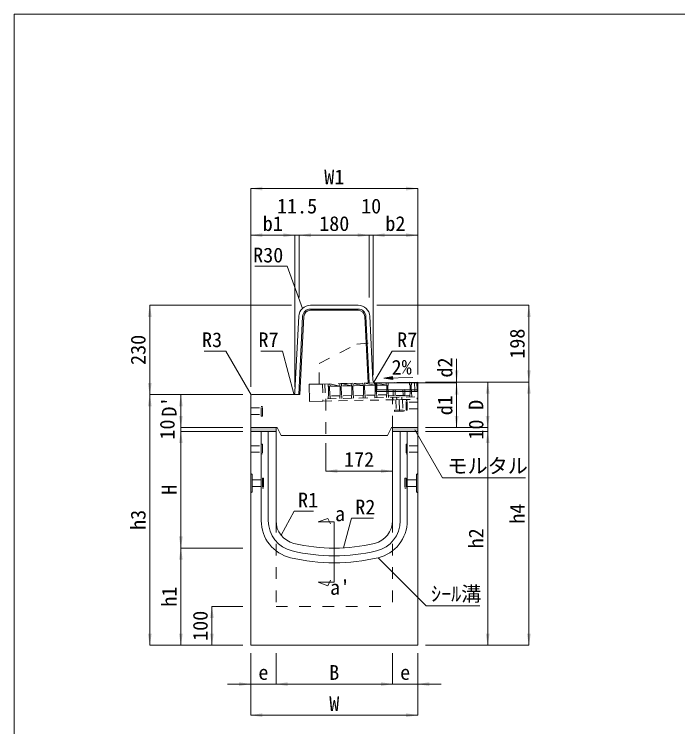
# Model space of a CAD drawing. Units: millimetres at full size. Extents: x -36174 to -11409, y 24892 to 47415.
# Drawn here: x -32782 to -31074, y 42125 to 43958 of the extents above; entities that cross this region are included whole.
import ezdxf
from ezdxf.enums import TextEntityAlignment as Align

# ---------------------------------------------------------------- set-up
doc = ezdxf.new("R2010")
doc.units = ezdxf.units.MM
doc.header["$LTSCALE"] = 30
doc.linetypes.add('USER1', pattern=[1.35, 0.75, -0.6])
doc.linetypes.add('USER2', pattern=[2, 1, -1])
for name, color, linetype, lineweight in [('0_2', 7, 'Continuous', 13), ('側溝・本体', 7, 'Continuous', 9), ('寸法引出', 7, 'Continuous', 9), ('寸法線', 7, 'Continuous', 9), ('本体', 2, 'Continuous', 20), ('枠', 5, 'Continuous', 5), ('補助線', 8, 'Continuous', 9), ('ｲﾝｻｰﾄ', 3, 'USER1', 9), ('ｸﾞﾚｰﾁﾝｸﾞ', 7, 'USER1', 5)]:
    doc.layers.add(name, color=color, linetype=linetype, lineweight=lineweight)
doc.layers.add('ﾊｯﾁﾝｸﾞ', color=8, linetype='Continuous')
doc.styles.add('ＭＳ ゴシック', font='')
doc.styles.get('ＭＳ ゴシック').set_extended_font_data('MS Gothic')

# ---------------------------------------------------------------- blocks, each defined once
blk = doc.blocks.new('filled_arrow')
at = {"color": 0, "linetype": 'Continuous', "lineweight": -2}
blk.add_solid([(7.5, 1.25), (0, 0), (7.5, -1.25)], dxfattribs=at)

msp = doc.modelspace()

# ---------------------------------------------------------------- hatches: boundary and pattern name
at = {"layer": '寸法引出'}
msp.add_hatch(color=256, dxfattribs=at).paths.add_polyline_path([(-31808.15, 43026.42), (-31808.02, 43018.92), (-31830.58, 43022.28)])
at = {"layer": 'ﾊｯﾁﾝｸﾞ'}
for points in [[(-31794.13, 42972.77), (-31818.82, 42972.28), (-31818.91, 42976.78), (-31794.22, 42977.27), (-31763.92, 42977.88), (-31763.83, 42973.38)], [(-32108.48, 42884.79), (-32108.48, 42894.79), (-32173.48, 42894.79), (-32173.48, 42884.79)], [(-31743.48, 42884.79), (-31743.48, 42894.79), (-31808.48, 42894.79), (-31808.48, 42884.79)]]:
    msp.add_hatch(color=256, dxfattribs=at).paths.add_polyline_path(points)

# ---------------------------------------------------------------- linework, layer by layer
at = {"layer": '0_2', "lineweight": 9}
for points in [[(-32095.54, 42618.11), (-32061.69, 42679.45), (-32012.3, 42679.45)], [(-31934.76, 42585.42), (-31914.38, 42661.49), (-31857.68, 42661.49)]]:
    msp.add_lwpolyline(points, dxfattribs=at)
at = {"layer": '側溝・本体', "linetype": 'USER2'}
for p, q in [((-31997.67, 43059.79), (-31900.78, 43109.79)), ((-31900.78, 43109.79), (-31863.63, 43112.79)), ((-31997.67, 43006.99), (-31997.67, 43059.79)), ((-31851.7, 43009.91), (-31997.67, 43006.99)), ((-31808.48, 42894.79), (-31808.48, 42972.48)), ((-31980.55, 42969.04), (-31980.55, 42874.79)), ((-32108.48, 42655.32), (-32108.48, 42434.79)), ((-31808.48, 42655.32), (-31808.48, 42434.79)), ((-32108.48, 42434.79), (-31808.48, 42434.79))]:
    msp.add_line(p, q, dxfattribs=at)
at = {"layer": '側溝・本体', "color": 4, "lineweight": 5}
for p, q in [((-31852.48, 42987.79), (-31852.48, 43009.9)), ((-31848.48, 42991.79), (-31848.48, 43009.97)), ((-31852.48, 42987.79), (-31848.48, 42991.79)), ((-31743.48, 42991.79), (-31848.48, 42991.79)), ((-31743.48, 42987.79), (-31852.48, 42987.79)), ((-32146.48, 42655.32), (-32146.48, 42884.79)), ((-32128.48, 42655.32), (-32128.48, 42884.79)), ((-31788.48, 42655.32), (-31788.48, 42884.79)), ((-31770.48, 42655.32), (-31770.48, 42884.79)), ((-32173.48, 42776.29), (-32170.28, 42774.29)), ((-32170.28, 42774.29), (-32170.28, 42729.29)), ((-31743.48, 42776.29), (-31746.68, 42774.29)), ((-31746.68, 42774.29), (-31746.68, 42729.29)), ((-32173.48, 42727.29), (-32170.28, 42729.29)), ((-31743.48, 42727.29), (-31746.68, 42729.29))]:
    msp.add_line(p, q, dxfattribs=at)
for centre, radius, start, end in [((-32048.48, 42655.32), 98, 180, 256.65785), ((-32048.48, 42655.32), 80, 180, 256.65785), ((-31868.48, 42655.32), 80, 283.34237, 0), ((-31868.48, 42655.32), 98, 283.34237, 0), ((-31958.48, 43034.79), 470, 256.65777, 283.34225), ((-31958.48, 43034.79), 488, 256.65777, 283.34225)]:
    msp.add_arc(centre, radius, start, end, dxfattribs=at)
at = {"layer": '寸法引出'}
for p, q in [((-31830.58, 43022.28), (-31756.56, 43023.56)), ((-32000.12, 42651.98), (-31975.36, 42661.18)), ((-31975.36, 42661.18), (-31968.2, 42646.86)), ((-31958.48, 42651.98), (-32000.12, 42651.98)), ((-31958.48, 42651.98), (-31958.48, 42496.76)), ((-31958.48, 42496.76), (-32000.12, 42496.76)), ((-32000.12, 42496.76), (-31975.36, 42487.56)), ((-31975.36, 42487.56), (-31968.2, 42501.88))]:
    msp.add_line(p, q, dxfattribs=at)
at = {"layer": '寸法引出', "lineweight": 13}
msp.add_lwpolyline([(-31808.15, 43026.42), (-31808.02, 43018.92), (-31830.58, 43022.28)], close=True, dxfattribs=at)
at = {"layer": '寸法線'}
for p, q in [((-32173.48, 43509.79), (-31743.48, 43509.79)), ((-32173.48, 42999.79), (-32173.48, 43509.79)), ((-31743.48, 43031.79), (-31743.48, 43509.79)), ((-32173.48, 43389.79), (-32059.98, 43389.79)), ((-32173.48, 42999.79), (-32173.48, 43389.79)), ((-31988.48, 43389.79), (-32119.98, 43389.79)), ((-32059.98, 42999.79), (-32059.98, 43389.79)), ((-32059.98, 42999.79), (-32059.98, 43389.79)), ((-32048.48, 43229.79), (-32048.48, 43389.79)), ((-32048.48, 43389.79), (-31868.48, 43389.79)), ((-32048.48, 43229.79), (-32048.48, 43389.79)), ((-31928.48, 43389.79), (-31798.48, 43389.79)), ((-31868.48, 43229.79), (-31868.48, 43389.79)), ((-31868.48, 43229.79), (-31868.48, 43389.79)), ((-31858.48, 43029.79), (-31858.48, 43389.79)), ((-31858.48, 43389.79), (-31743.48, 43389.79)), ((-31858.48, 43029.79), (-31858.48, 43389.79)), ((-31743.48, 43031.79), (-31743.48, 43389.79)), ((-32433.48, 43209.79), (-32433.48, 42979.79)), ((-32068.48, 43209.79), (-32433.48, 43209.79)), ((-31848.48, 43209.79), (-31457.38, 43209.79)), ((-31457.38, 43209.79), (-31457.38, 43011.79)), ((-31643.48, 43071.79), (-31643.48, 42949.79)), ((-31838.48, 43009.79), (-31643.48, 43009.79)), ((-31838.48, 43009.79), (-31643.48, 43009.79)), ((-31723.48, 43011.79), (-31457.38, 43011.79)), ((-31723.48, 43011.79), (-31457.38, 43011.79)), ((-31723.48, 43011.79), (-31563.48, 43011.79)), ((-31723.48, 43011.79), (-31643.48, 43011.79)), ((-31643.48, 43009.79), (-31643.48, 42894.79)), ((-31563.48, 43011.79), (-31563.48, 42894.79)), ((-31457.38, 43011.79), (-31457.38, 42334.79)), ((-32433.48, 42979.79), (-32433.48, 42334.79)), ((-32193.48, 42979.79), (-32433.48, 42979.79)), ((-32193.48, 42979.79), (-32433.48, 42979.79)), ((-32353.48, 42979.79), (-32353.48, 42894.79)), ((-32193.48, 42979.79), (-32353.48, 42979.79)), ((-32353.48, 42954.79), (-32353.48, 42824.79)), ((-31563.48, 42824.79), (-31563.48, 42954.79)), ((-32193.48, 42894.79), (-32353.48, 42894.79)), ((-32193.48, 42894.79), (-32353.48, 42894.79)), ((-32353.48, 42884.79), (-32353.48, 42584.79)), ((-32193.48, 42884.79), (-32353.48, 42884.79)), ((-32193.48, 42884.79), (-32353.48, 42884.79)), ((-31723.48, 42894.79), (-31563.48, 42894.79)), ((-31723.48, 42894.79), (-31643.48, 42894.79)), ((-31723.48, 42894.79), (-31563.48, 42894.79)), ((-31723.48, 42884.79), (-31563.48, 42884.79)), ((-31723.48, 42884.79), (-31563.48, 42884.79)), ((-31563.48, 42884.79), (-31563.48, 42334.79)), ((-31808.48, 42874.79), (-31808.48, 42782.97)), ((-31980.55, 42854.79), (-31980.55, 42782.97)), ((-31980.55, 42782.97), (-31808.48, 42782.97)), ((-32193.48, 42584.79), (-32353.48, 42584.79)), ((-32353.48, 42584.79), (-32353.48, 42334.79)), ((-32193.48, 42584.79), (-32353.48, 42584.79)), ((-32273.48, 42334.79), (-32273.48, 42434.79)), ((-32193.48, 42434.79), (-32273.48, 42434.79)), ((-32193.48, 42334.79), (-32433.48, 42334.79)), ((-32193.48, 42334.79), (-32353.48, 42334.79)), ((-32193.48, 42334.79), (-32273.48, 42334.79)), ((-31723.48, 42334.79), (-31457.38, 42334.79)), ((-31723.48, 42334.79), (-31563.48, 42334.79)), ((-32173.48, 42314.79), (-32173.48, 42154.79)), ((-32173.48, 42314.79), (-32173.48, 42234.79)), ((-32108.48, 42314.79), (-32108.48, 42234.79)), ((-32108.48, 42314.79), (-32108.48, 42234.79)), ((-31808.48, 42314.79), (-31808.48, 42234.79)), ((-31808.48, 42314.79), (-31808.48, 42234.79)), ((-31743.48, 42314.79), (-31743.48, 42154.79)), ((-31743.48, 42314.79), (-31743.48, 42234.79)), ((-32233.48, 42234.79), (-32048.48, 42234.79)), ((-32108.48, 42234.79), (-31808.48, 42234.79)), ((-31868.48, 42234.79), (-31683.48, 42234.79)), ((-32173.48, 42154.79), (-31743.48, 42154.79))]:
    msp.add_line(p, q, dxfattribs=at)
for points in [[(-32040.62, 43201.53), (-32079.76, 43309.79), (-32163.26, 43309.79)], [(-32172.6, 42978.92), (-32237.29, 43091.85), (-32293.79, 43091.85)], [(-32062.21, 42981.37), (-32091.79, 43091.79), (-32147.89, 43091.79)], [(-31856.55, 43011.74), (-31809.03, 43091.79), (-31750.44, 43091.79)], [(-31750.75, 42888.99), (-31679.68, 42765.89), (-31466.37, 42765.89)], [(-31845.86, 42559.96), (-31721.83, 42435.93), (-31584.05, 42435.93)]]:
    msp.add_lwpolyline(points, dxfattribs=at)
at = {"layer": '本体'}
for p, q in [((-32019.94, 43209.79), (-31897.01, 43209.79)), ((-32059.65, 42986.44), (-32049.9, 43181.29)), ((-31858.81, 43016.53), (-31867.05, 43181.29)), ((-31851.55, 43009.91), (-31743.48, 43011.79)), ((-31743.48, 42894.79), (-31743.48, 43011.79)), ((-32173.48, 42976.8), (-32173.48, 42894.79)), ((-32066.47, 42979.79), (-32170.62, 42979.79)), ((-32105.48, 42894.79), (-32173.48, 42894.79)), ((-32173.48, 42884.79), (-32173.48, 42894.79)), ((-32108.48, 42884.79), (-32173.48, 42884.79)), ((-32173.48, 42884.79), (-32173.48, 42334.79)), ((-32108.48, 42884.79), (-32108.48, 42894.79)), ((-32108.48, 42655.32), (-32108.48, 42884.79)), ((-32105.48, 42894.79), (-32095.48, 42874.79)), ((-31811.48, 42894.79), (-31821.48, 42874.79)), ((-31811.48, 42894.79), (-31743.48, 42894.79)), ((-31808.48, 42884.79), (-31808.48, 42894.79)), ((-31808.48, 42655.32), (-31808.48, 42884.79)), ((-31743.48, 42884.79), (-31808.48, 42884.79)), ((-31743.48, 42334.79), (-31743.48, 42894.79)), ((-31743.48, 42884.79), (-31743.48, 42894.79)), ((-32095.48, 42874.79), (-31821.48, 42874.79)), ((-32173.48, 42334.79), (-31743.48, 42334.79))]:
    msp.add_line(p, q, dxfattribs=at)
at = {"layer": '本体', "color": 4, "lineweight": 5}
for p, q in [((-32019.94, 43199.79), (-31897.01, 43199.79)), ((-32019.94, 43196.79), (-31897.01, 43196.79)), ((-32049.97, 42979.79), (-32039.92, 43180.79)), ((-32046.96, 42979.79), (-32036.92, 43180.64)), ((-31871.48, 43009.51), (-31880.04, 43180.64)), ((-31868.48, 43009.57), (-31877.04, 43180.79)), ((-32046.96, 42979.79), (-32066.47, 42979.79))]:
    msp.add_line(p, q, dxfattribs=at)
at = {"layer": '本体'}
for centre, radius, start, end in [((-32019.94, 43179.79), 30, 90, 177.13758), ((-31897.01, 43179.79), 30, 2.8624, 90), ((-31851.82, 43016.91), 7, 182.86433, 272.23738), ((-32170.48, 42976.8), 3, 90, 180), ((-32066.64, 42986.79), 7, 270, 357.13972), ((-32048.48, 42655.32), 60, 180, 256.65785), ((-31868.48, 42655.32), 60, 283.34237, 0), ((-31958.48, 43034.79), 450, 256.65777, 283.34225)]:
    msp.add_arc(centre, radius, start, end, dxfattribs=at)
at = {"layer": '本体', "color": 4, "lineweight": 5}
for centre, radius, start, end in [((-32019.94, 43179.79), 20, 90, 177.13758), ((-32019.94, 43179.79), 17, 90, 177.13758), ((-31897.01, 43179.79), 20, 2.8624, 90), ((-31897.01, 43179.79), 17, 2.8624, 90)]:
    msp.add_arc(centre, radius, start, end, dxfattribs=at)
at = {"layer": '枠', "lineweight": 20}
for p, q in [((-32782.47, 43958.36), (-27182.47, 43958.36)), ((-32782.47, 40098.36), (-32782.47, 43958.36))]:
    msp.add_line(p, q, dxfattribs=at)
at = {"layer": '補助線'}
for p, q in [((-31989.55, 43006.87), (-32023.08, 43006.2)), ((-32022.2, 42962.21), (-32023.08, 43006.2)), ((-31988.67, 42962.88), (-32022.2, 42962.21)), ((-31801.21, 42966.63), (-31781.21, 42967.03)), ((-31791.21, 42966.83), (-31790.61, 42936.83))]:
    msp.add_line(p, q, dxfattribs=at)
at = {"layer": 'ｲﾝｻｰﾄ'}
for p, q in [((-31799.71, 42966.66), (-31782.71, 42967)), ((-31799.71, 42966.66), (-31799.17, 42939.66)), ((-31782.71, 42967), (-31782.17, 42940)), ((-31773.48, 42939.29), (-31773.48, 42964.29)), ((-31770.48, 42964.29), (-31773.48, 42964.29)), ((-31770.48, 42939.29), (-31770.48, 42964.29)), ((-31743.48, 42960.29), (-31770.48, 42960.29)), ((-31743.48, 42943.29), (-31743.48, 42960.29)), ((-32173.48, 42945.29), (-32146.48, 42945.29)), ((-32173.48, 42928.29), (-32173.48, 42945.29)), ((-32146.48, 42924.29), (-32146.48, 42949.29)), ((-32146.48, 42949.29), (-32143.47, 42949.29)), ((-32143.47, 42924.29), (-32143.47, 42949.29)), ((-31803.17, 42939.58), (-31778.17, 42940.08)), ((-31803.17, 42939.58), (-31803.11, 42936.58)), ((-31803.11, 42936.58), (-31778.11, 42937.08)), ((-31778.17, 42940.08), (-31778.11, 42937.08)), ((-31770.48, 42939.29), (-31773.48, 42939.29)), ((-31743.48, 42943.29), (-31770.48, 42943.29)), ((-32173.48, 42928.29), (-32146.48, 42928.29)), ((-32146.48, 42924.29), (-32143.47, 42924.29)), ((-32173.48, 42848.29), (-32146.48, 42848.29)), ((-32146.48, 42852.29), (-32146.48, 42827.29)), ((-32146.48, 42852.29), (-32143.48, 42852.29)), ((-32143.48, 42852.29), (-32143.48, 42827.29)), ((-31770.48, 42852.29), (-31773.48, 42852.29)), ((-31773.48, 42852.29), (-31773.48, 42827.29)), ((-31770.48, 42852.29), (-31770.48, 42827.29)), ((-31743.48, 42848.29), (-31770.48, 42848.29)), ((-32173.48, 42831.29), (-32146.48, 42831.29)), ((-32146.48, 42827.29), (-32143.48, 42827.29)), ((-31770.48, 42827.29), (-31773.48, 42827.29)), ((-31743.48, 42831.29), (-31770.48, 42831.29)), ((-32170.28, 42760.29), (-32143.28, 42760.29)), ((-32143.28, 42764.29), (-32140.28, 42764.29)), ((-32143.28, 42764.29), (-32143.28, 42739.29)), ((-32140.28, 42764.29), (-32140.28, 42739.29)), ((-31776.68, 42764.29), (-31776.68, 42739.29)), ((-31773.68, 42764.29), (-31776.68, 42764.29)), ((-31773.68, 42764.29), (-31773.68, 42739.29)), ((-31746.68, 42760.29), (-31773.68, 42760.29)), ((-32170.28, 42743.29), (-32143.28, 42743.29)), ((-32143.28, 42739.29), (-32140.28, 42739.29)), ((-31773.68, 42739.29), (-31776.68, 42739.29)), ((-31746.68, 42743.29), (-31773.68, 42743.29))]:
    msp.add_line(p, q, dxfattribs=at)
at = {"layer": 'ｸﾞﾚｰﾁﾝｸﾞ'}
for p, q in [((-31988.55, 43006.89), (-31745.6, 43011.75)), ((-31884.57, 43008.97), (-31884.45, 43002.97)), ((-31854.45, 43003.57), (-31879.57, 43009.07)), ((-31879.57, 43009.07), (-31879.45, 43003.07)), ((-31854.57, 43009.57), (-31854.45, 43003.57)), ((-31824.46, 43004.17), (-31849.58, 43009.67)), ((-31849.58, 43009.67), (-31849.46, 43003.67)), ((-31824.58, 43010.17), (-31824.46, 43004.17)), ((-31819.58, 43010.27), (-31819.46, 43004.27)), ((-31764.59, 43011.37), (-31764.47, 43005.37)), ((-31759.59, 43011.47), (-31759.47, 43005.47)), ((-31751.6, 43011.63), (-31750.84, 42973.64)), ((-31745.6, 43011.75), (-31744.72, 42967.76)), ((-31988.55, 43006.89), (-31987.67, 42962.9)), ((-31982.55, 43007.01), (-31981.79, 42969.02)), ((-31974.55, 43007.17), (-31974.43, 43001.17)), ((-31974.43, 43001.17), (-31973.41, 43000.19)), ((-31973.41, 43000.19), (-31972.93, 42976.2)), ((-31969.43, 43001.27), (-31970.41, 43000.25)), ((-31970.41, 43000.25), (-31969.93, 42976.26)), ((-31969.55, 43007.27), (-31969.43, 43001.27)), ((-31944.44, 43001.77), (-31969.55, 43007.27)), ((-31944.44, 43001.77), (-31969.43, 43001.27)), ((-31944.56, 43007.77), (-31944.44, 43001.77)), ((-31944.44, 43001.77), (-31943.42, 43000.79)), ((-31943.42, 43000.79), (-31942.94, 42976.8)), ((-31939.44, 43001.87), (-31940.42, 43000.85)), ((-31940.42, 43000.85), (-31939.94, 42976.86)), ((-31939.56, 43007.87), (-31939.44, 43001.87)), ((-31914.44, 43002.37), (-31939.56, 43007.87)), ((-31914.44, 43002.37), (-31939.44, 43001.87)), ((-31914.56, 43008.37), (-31914.44, 43002.37)), ((-31914.44, 43002.37), (-31913.42, 43001.39)), ((-31913.42, 43001.39), (-31912.94, 42977.4)), ((-31909.44, 43002.47), (-31910.42, 43001.45)), ((-31910.42, 43001.45), (-31909.94, 42977.46)), ((-31884.45, 43002.97), (-31909.56, 43008.47)), ((-31909.56, 43008.47), (-31909.44, 43002.47)), ((-31884.45, 43002.97), (-31909.44, 43002.47)), ((-31884.45, 43002.97), (-31883.43, 43001.99)), ((-31883.43, 43001.99), (-31882.95, 42978)), ((-31879.45, 43003.07), (-31880.43, 43002.05)), ((-31880.43, 43002.05), (-31879.95, 42978.06)), ((-31854.45, 43003.57), (-31879.45, 43003.07)), ((-31854.45, 43003.57), (-31853.44, 43002.59)), ((-31853.44, 43002.59), (-31852.96, 42978.6)), ((-31849.46, 43003.67), (-31850.44, 43002.65)), ((-31850.44, 43002.65), (-31849.96, 42978.66)), ((-31824.46, 43004.17), (-31849.46, 43003.67)), ((-31824.46, 43004.17), (-31823.44, 43003.19)), ((-31823.44, 43003.19), (-31822.96, 42979.2)), ((-31819.46, 43004.27), (-31820.44, 43003.25)), ((-31820.44, 43003.25), (-31819.96, 42979.26)), ((-31776.72, 42992.62), (-31806.71, 42992.02)), ((-31806.71, 42992.02), (-31806.41, 42977.03)), ((-31801.72, 42992.12), (-31801.42, 42977.13)), ((-31781.72, 42992.52), (-31781.42, 42977.53)), ((-31776.72, 42992.62), (-31776.42, 42977.63)), ((-31764.47, 43005.37), (-31763.45, 43004.39)), ((-31763.45, 43004.39), (-31762.97, 42980.4)), ((-31759.47, 43005.47), (-31760.45, 43004.45)), ((-31760.45, 43004.45), (-31759.97, 42980.46)), ((-31750.84, 42973.64), (-31987.79, 42968.9)), ((-31973.91, 42975.18), (-31972.93, 42976.2)), ((-31973.79, 42969.18), (-31973.91, 42975.18)), ((-31942.94, 42976.8), (-31969.93, 42976.26)), ((-31968.91, 42975.28), (-31969.93, 42976.26)), ((-31968.79, 42969.28), (-31968.91, 42975.28)), ((-31943.92, 42975.78), (-31942.94, 42976.8)), ((-31943.8, 42969.78), (-31943.92, 42975.78)), ((-31912.94, 42977.4), (-31939.94, 42976.86)), ((-31938.92, 42975.88), (-31939.94, 42976.86)), ((-31938.8, 42969.88), (-31938.92, 42975.88)), ((-31913.92, 42976.38), (-31912.94, 42977.4)), ((-31913.8, 42970.38), (-31913.92, 42976.38)), ((-31882.95, 42978), (-31909.94, 42977.46)), ((-31908.92, 42976.48), (-31909.94, 42977.46)), ((-31908.8, 42970.48), (-31908.92, 42976.48)), ((-31883.93, 42976.98), (-31882.95, 42978)), ((-31883.81, 42970.98), (-31883.93, 42976.98)), ((-31852.96, 42978.6), (-31879.95, 42978.06)), ((-31878.93, 42977.08), (-31879.95, 42978.06)), ((-31878.81, 42971.08), (-31878.93, 42977.08)), ((-31853.93, 42977.58), (-31852.96, 42978.6)), ((-31853.82, 42971.58), (-31853.93, 42977.58)), ((-31822.96, 42979.2), (-31849.96, 42978.66)), ((-31848.94, 42977.68), (-31849.96, 42978.66)), ((-31848.82, 42971.68), (-31848.94, 42977.68)), ((-31823.94, 42978.18), (-31822.96, 42979.2)), ((-31823.82, 42972.18), (-31823.94, 42978.18)), ((-31818.94, 42978.28), (-31819.96, 42979.26)), ((-31818.82, 42972.28), (-31818.94, 42978.28)), ((-31763.92, 42977.88), (-31818.91, 42976.78)), ((-31807.82, 42972.5), (-31807.7, 42966.5)), ((-31776.42, 42977.63), (-31806.41, 42977.03)), ((-31797.71, 42966.7), (-31797.83, 42972.7)), ((-31784.71, 42966.96), (-31784.83, 42972.96)), ((-31763.95, 42979.38), (-31762.97, 42980.4)), ((-31763.83, 42973.38), (-31763.95, 42979.38)), ((-31758.95, 42979.48), (-31759.97, 42980.46)), ((-31758.83, 42973.48), (-31758.95, 42979.48)), ((-31987.67, 42962.9), (-31744.72, 42967.76))]:
    msp.add_line(p, q, dxfattribs=at)

# ---------------------------------------------------------------- block references
at = {"layer": '0_2', "lineweight": 9, "xscale": 0.2, "yscale": 0.2}
for p, rotation in [((-32095.54, 42618.11), 61.1), ((-31934.76, 42585.42), 75)]:
    msp.add_blockref('filled_arrow', p, dxfattribs=dict(at, rotation=rotation))
at = {"layer": '寸法線', "xscale": 4, "yscale": 4}
for p in [(-32173.48, 43509.79), (-32173.48, 43389.79), (-32048.48, 43389.79), (-32048.48, 43389.79), (-31858.48, 43389.79), (-31858.48, 43389.79), (-31980.55, 42782.97), (-32108.48, 42234.79), (-32108.48, 42234.79), (-31743.48, 42234.79), (-32173.48, 42154.79)]:
    msp.add_blockref('filled_arrow', p, dxfattribs=at)
at = {"layer": '寸法線'}
for p, xscale, yscale, rotation in [((-31743.48, 43509.79), 4, 4, 180), ((-32059.98, 43389.79), 4, 4, 180), ((-32059.98, 43389.79), 4, 4, 180), ((-31868.48, 43389.79), 4, 4, 180), ((-31868.48, 43389.79), 4, 4, 180), ((-31743.48, 43389.79), 4, 4, 180), ((-32433.48, 43209.79), 4, 4, 270), ((-32040.62, 43201.53), 0.2, 0.2, 109.9), ((-31457.38, 43209.79), 4, 4, 270), ((-31643.48, 43011.79), 4, 4, 90), ((-31457.38, 43011.79), 4, 4, 90), ((-32433.48, 42979.79), 4, 4, 90), ((-31856.55, 43011.74), 0.133, 0.133, 59.3), ((-31643.48, 43009.79), 4, 4, 270), ((-31643.48, 43009.79), 4, 4, 270), ((-31563.48, 43011.79), 4, 4, 270), ((-31457.38, 43011.79), 4, 4, 270), ((-32433.48, 42979.79), 4, 4, 270), ((-32353.48, 42979.79), 4, 4, 270), ((-32172.6, 42978.92), 0.2, 0.2, 119.8), ((-32062.21, 42981.37), 0.2, 0.2, 105), ((-32353.48, 42894.79), 4, 4, 90), ((-32353.48, 42894.79), 4, 4, 90), ((-31643.48, 42894.79), 4, 4, 90), ((-31563.48, 42894.79), 4, 4, 90), ((-31563.48, 42894.79), 4, 4, 90), ((-32353.48, 42884.79), 4, 4, 270), ((-32353.48, 42884.79), 4, 4, 270), ((-31750.75, 42888.99), 0.2, 0.2, 300), ((-31563.48, 42884.79), 4, 4, 270), ((-31563.48, 42884.79), 4, 4, 270), ((-31808.48, 42782.97), 4, 4, 180), ((-32353.48, 42584.79), 4, 4, 90), ((-32353.48, 42584.79), 4, 4, 270), ((-31845.86, 42559.96), 0.2, 0.2, 315), ((-32273.48, 42434.79), 4, 4, 270), ((-32433.48, 42334.79), 4, 4, 90), ((-32353.48, 42334.79), 4, 4, 90), ((-32273.48, 42334.79), 4, 4, 90), ((-31563.48, 42334.79), 4, 4, 90), ((-31457.38, 42334.79), 4, 4, 90), ((-32173.48, 42234.79), 4, 4, 180), ((-31808.48, 42234.79), 4, 4, 180), ((-31808.48, 42234.79), 4, 4, 180), ((-31743.48, 42154.79), 4, 4, 180)]:
    msp.add_blockref('filled_arrow', p, dxfattribs=dict(at, xscale=xscale, yscale=yscale, rotation=rotation))
at = {"layer": '補助線', "xscale": 0.2, "yscale": 0.2}
for p, rotation in [((-32023.08, 43006.2), 271.1), ((-32022.2, 42962.21), 91.1)]:
    msp.add_blockref('filled_arrow', p, dxfattribs=dict(at, rotation=rotation))

# ---------------------------------------------------------------- texts
at = {"layer": '0_2', "style": 'ＭＳ ゴシック'}
msp.add_text('2%', height=37.98, rotation=1, dxfattribs=at).set_placement((-31784.94, 43050.26), align=Align.MIDDLE_CENTER)
for s, p in [('R1', (-32051.69, 42727.45)), ('R2', (-31904.38, 42709.49))]:
    msp.add_text(s, height=37.98, dxfattribs=at).set_placement(p, align=Align.TOP_LEFT)
for s, p in [('a', (-31943.56, 42673.08)), ("a'", (-31943.56, 42483.66))]:
    msp.add_text(s, height=37.98, dxfattribs=at).set_placement(p, align=Align.MIDDLE_CENTER)
at = {"layer": '寸法線', "style": 'ＭＳ ゴシック'}
for s, p in [('W1', (-31958.48, 43539.79)), ('11.5', (-32054.23, 43464.79)), ('10', (-31863.48, 43464.79)), ('b1', (-32116.73, 43419.79)), ('180', (-31958.48, 43419.79)), ('b2', (-31800.98, 43419.79)), ('172', (-31894.51, 42812.97)), ('B', (-31958.48, 42264.79)), ('e', (-32140.98, 42264.79)), ('e', (-31775.98, 42264.79)), ('W', (-31958.48, 42184.79))]:
    msp.add_text(s, height=37.98, dxfattribs=at).set_placement(p, align=Align.MIDDLE_CENTER)
for s, p in [('R30', (-32089.76, 43357.79)), ('R3', (-32247.29, 43139.85)), ('R7', (-32101.79, 43139.79))]:
    msp.add_text(s, height=37.98, dxfattribs=at).set_placement(p, align=Align.TOP_RIGHT)
for s, p in [('R7', (-31796.53, 43139.79)), ('モルタル', (-31667.18, 42815.31)), ('ｼｰﾙ溝', (-31709.33, 42486.16))]:
    msp.add_text(s, height=37.98, dxfattribs=at).set_placement(p, align=Align.TOP_LEFT)
for s, p in [('198', (-31487.38, 43110.79)), ('230', (-32463.48, 43094.79)), ('d2', (-31673.48, 43049.48)), ('d1', (-31673.48, 42952.29)), ("D'", (-32383.48, 42948.86)), ('D', (-31593.48, 42953.29)), ('10', (-32388.48, 42889.79)), ('10', (-31593.48, 42889.79)), ('H', (-32383.48, 42734.79)), ('h4', (-31487.38, 42673.29)), ('h3', (-32463.48, 42657.29)), ('h2', (-31593.48, 42609.79)), ('h1', (-32383.48, 42459.79)), ('100', (-32303.48, 42384.79))]:
    msp.add_text(s, height=37.98, rotation=90, dxfattribs=at).set_placement(p, align=Align.MIDDLE_CENTER)
at = {"layer": '補助線', "style": 'ＭＳ ゴシック'}
msp.add_text('44', height=1.899, rotation=271.146, dxfattribs=at).set_placement((-32021.14, 42984.23), align=Align.MIDDLE_CENTER)

doc.saveas('drawing.dxf')
